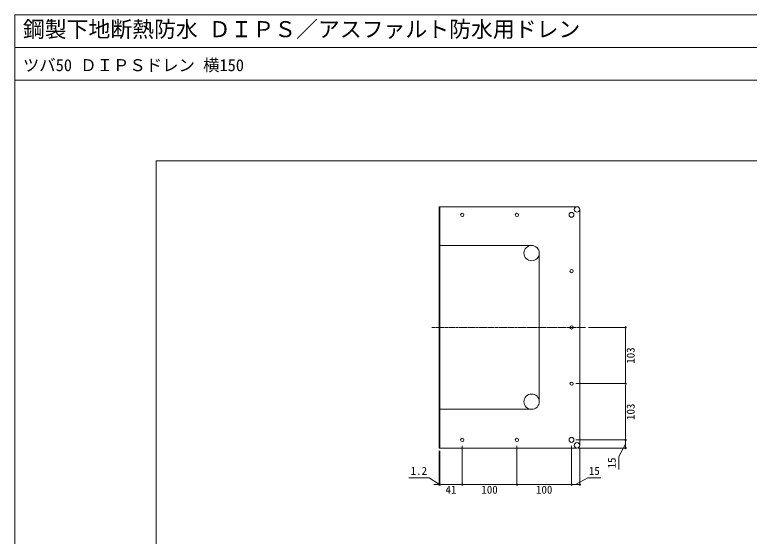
# Model space of a CAD drawing. Units: millimetres, scale not verified. Extents: x -1380 to 1380, y -955 to 955.
# Drawn here: x -1380 to -36, y 0 to 955 of the extents above; entities that cross this region are included whole.
import ezdxf
from ezdxf.enums import TextEntityAlignment as Align

# ---------------------------------------------------------------- set-up
doc = ezdxf.new("R2010")
doc.units = ezdxf.units.MM
doc.header["$LTSCALE"] = 3
doc.linetypes.add('USER1', pattern=[2, 1.25, -0.25, 0.25, -0.25])
for name, color, linetype, lineweight in [('0-0_0', 7, 'Continuous', 15), ('0-3_L-1', 7, 'Continuous', 18), ('0-4_L-5', 2, 'USER1', 18), ('0-7_WAKU', 7, 'Continuous', 18), ('0-9_SUNPO', 7, 'Continuous', 18)]:
    doc.layers.add(name, color=color, linetype=linetype, lineweight=lineweight)
doc.styles.add('ＭＳ ゴシック', font='')
doc.styles.get('ＭＳ ゴシック').set_extended_font_data('MS Gothic')

# ---------------------------------------------------------------- blocks, each defined once
blk = doc.blocks.new('_DOT')
at = {"layer": '0-0_0'}
for p, q in [((-0.5, 0), (-1, 0)), ((0.25, 0), (-0.25, 0))]:
    blk.add_line(p, q, dxfattribs=at)
blk.add_circle((0, 0), 0.25, dxfattribs=at)

msp = doc.modelspace()

# ---------------------------------------------------------------- linework, layer by layer
at = {"layer": '0-0_0', "lineweight": 18}
msp.add_line((-1380.024, 895.028), (1379.976, 895.028), dxfattribs=at)
msp.add_lwpolyline([(-1121.274, -807.472), (1121.226, -807.472), (1121.226, 687.528), (-1121.274, 687.528)], close=True, dxfattribs=at)
at = {"layer": '0-3_L-1'}
for p, q in [((-350.918, 603.528), (-601.918, 603.528)), ((-345.918, 382.528), (-345.918, 598.528)), ((-433.918, 532.528), (-601.918, 532.528)), ((-419.918, 382.528), (-419.918, 518.528)), ((-419.918, 382.528), (-419.918, 246.528)), ((-345.918, 382.528), (-345.918, 166.528)), ((-433.918, 232.528), (-601.918, 232.528)), ((-350.918, 161.528), (-601.918, 161.528))]:
    msp.add_line(p, q, dxfattribs=at)
for points in [[(-603.118, 382.528), (-603.118, 603.528), (-601.918, 603.528), (-601.918, 382.528)], [(-603.118, 382.528), (-603.118, 161.528), (-601.918, 161.528), (-601.918, 382.528)]]:
    msp.add_lwpolyline(points, dxfattribs=at)
for centre, radius in [((-360.918, 588.528), 4.5), ((-350.918, 598.528), 5), ((-560.918, 588.528), 3), ((-460.918, 588.528), 3), ((-433.918, 518.528), 14), ((-360.918, 485.528), 3), ((-360.918, 382.528), 3), ((-360.918, 279.528), 3), ((-433.918, 246.528), 14), ((-560.918, 176.528), 3), ((-460.918, 176.528), 3), ((-360.918, 176.528), 4.5), ((-350.918, 166.528), 5)]:
    msp.add_circle(centre, radius, dxfattribs=at)
at = {"layer": '0-4_L-5'}
for p, q in [((-601.918, 532.528), (-601.918, 232.528)), ((-335.093, 382.528), (-616.343, 382.528))]:
    msp.add_line(p, q, dxfattribs=at)
at = {"layer": '0-7_WAKU'}
for points in [[(-1380.024, -954.972), (1379.976, -954.972), (1379.976, 955.028), (-1380.024, 955.028)], [(1379.976, 835.028), (-1380.024, 835.028), (-1380.024, 955.028), (1379.976, 955.028)]]:
    msp.add_lwpolyline(points, close=True, dxfattribs=at)
at = {"layer": '0-9_SUNPO'}
for p, q in [((-330.093, 382.528), (-262.002, 382.528)), ((-262.002, 284.528), (-262.002, 377.528)), ((-352.918, 279.528), (-262.002, 279.528)), ((-352.918, 279.528), (-262.002, 279.528)), ((-262.002, 274.528), (-262.002, 181.528)), ((-352.918, 176.528), (-262.002, 176.528)), ((-352.918, 176.528), (-262.002, 176.528)), ((-560.918, 165.528), (-560.918, 94.676)), ((-560.918, 165.528), (-560.918, 94.676)), ((-460.918, 165.528), (-460.918, 94.676)), ((-460.918, 165.528), (-460.918, 94.676)), ((-360.918, 165.528), (-360.918, 94.676)), ((-360.918, 165.528), (-360.918, 94.676)), ((-348.918, 161.528), (-262.002, 161.528)), ((-345.918, 161.528), (-345.918, 94.676)), ((-262.002, 166.528), (-262.002, 171.528)), ((-603.118, 156.528), (-603.118, 94.676)), ((-601.918, 156.528), (-601.918, 94.676)), ((-601.918, 156.528), (-601.918, 94.676)), ((-608.118, 94.676), (-613.118, 94.676)), ((-603.118, 94.676), (-601.918, 94.676)), ((-603.118, 94.676), (-601.918, 94.676)), ((-596.918, 94.676), (-591.918, 94.676)), ((-596.918, 94.676), (-565.918, 94.676)), ((-555.918, 94.676), (-465.918, 94.676)), ((-455.918, 94.676), (-365.918, 94.676)), ((-355.918, 94.676), (-350.918, 94.676))]:
    msp.add_line(p, q, dxfattribs=at)
for points in [[(-262.002, 169.028), (-274.502, 146.357), (-274.502, 122.428)], [(-602.518, 94.676), (-621.751, 107.176), (-658.777, 107.176)], [(-353.418, 94.676), (-331.083, 107.176), (-307.154, 107.176)]]:
    msp.add_lwpolyline(points, dxfattribs=at)

# ---------------------------------------------------------------- block references
at = {"layer": '0-9_SUNPO', "xscale": 5, "yscale": 5}
for p, rotation in [((-262.002, 382.528), 90), ((-262.002, 279.528), 270), ((-262.002, 279.528), 90), ((-262.002, 176.528), 270), ((-262.002, 176.528), 90), ((-262.002, 161.528), 270), ((-601.918, 94.676), 180), ((-601.918, 94.676), 180), ((-560.918, 94.676), 180), ((-460.918, 94.676), 180), ((-360.918, 94.676), 180)]:
    msp.add_blockref('_DOT', p, dxfattribs=dict(at, rotation=rotation))
for p in [(-603.118, 94.676), (-560.918, 94.676), (-460.918, 94.676), (-360.918, 94.676), (-345.918, 94.676)]:
    msp.add_blockref('_DOT', p, dxfattribs=at)

# ---------------------------------------------------------------- texts
at = {"layer": '0-7_WAKU', "style": 'ＭＳ ゴシック'}
for s, height, p in [('鋼製下地断熱防水 ＤＩＰＳ／アスファルト防水用ドレン', 29.33, (-1365.024, 905.028)), ('ツバ50 ＤＩＰＳドレン 横150', 21.99, (-1365.024, 845.028))]:
    msp.add_text(s, height=height, dxfattribs=at).set_placement(p, align=Align.BOTTOM_LEFT)
at = {"layer": '0-9_SUNPO', "style": 'ＭＳ ゴシック'}
for s, p in [('103', (-241.002, 316.028)), ('103', (-241.002, 213.028)), ('15', (-275.502, 124.392))]:
    msp.add_text(s, height=14.66, rotation=90, dxfattribs=at).set_placement(p, align=Align.BOTTOM_LEFT)
for s, p in [('1.2', (-655.264, 108.176)), ('15', (-329.118, 108.176)), ('41', (-591.418, 73.676)), ('100', (-525.918, 73.676)), ('100', (-425.918, 73.676))]:
    msp.add_text(s, height=14.66, dxfattribs=at).set_placement(p, align=Align.BOTTOM_LEFT)

doc.saveas('drawing.dxf')
